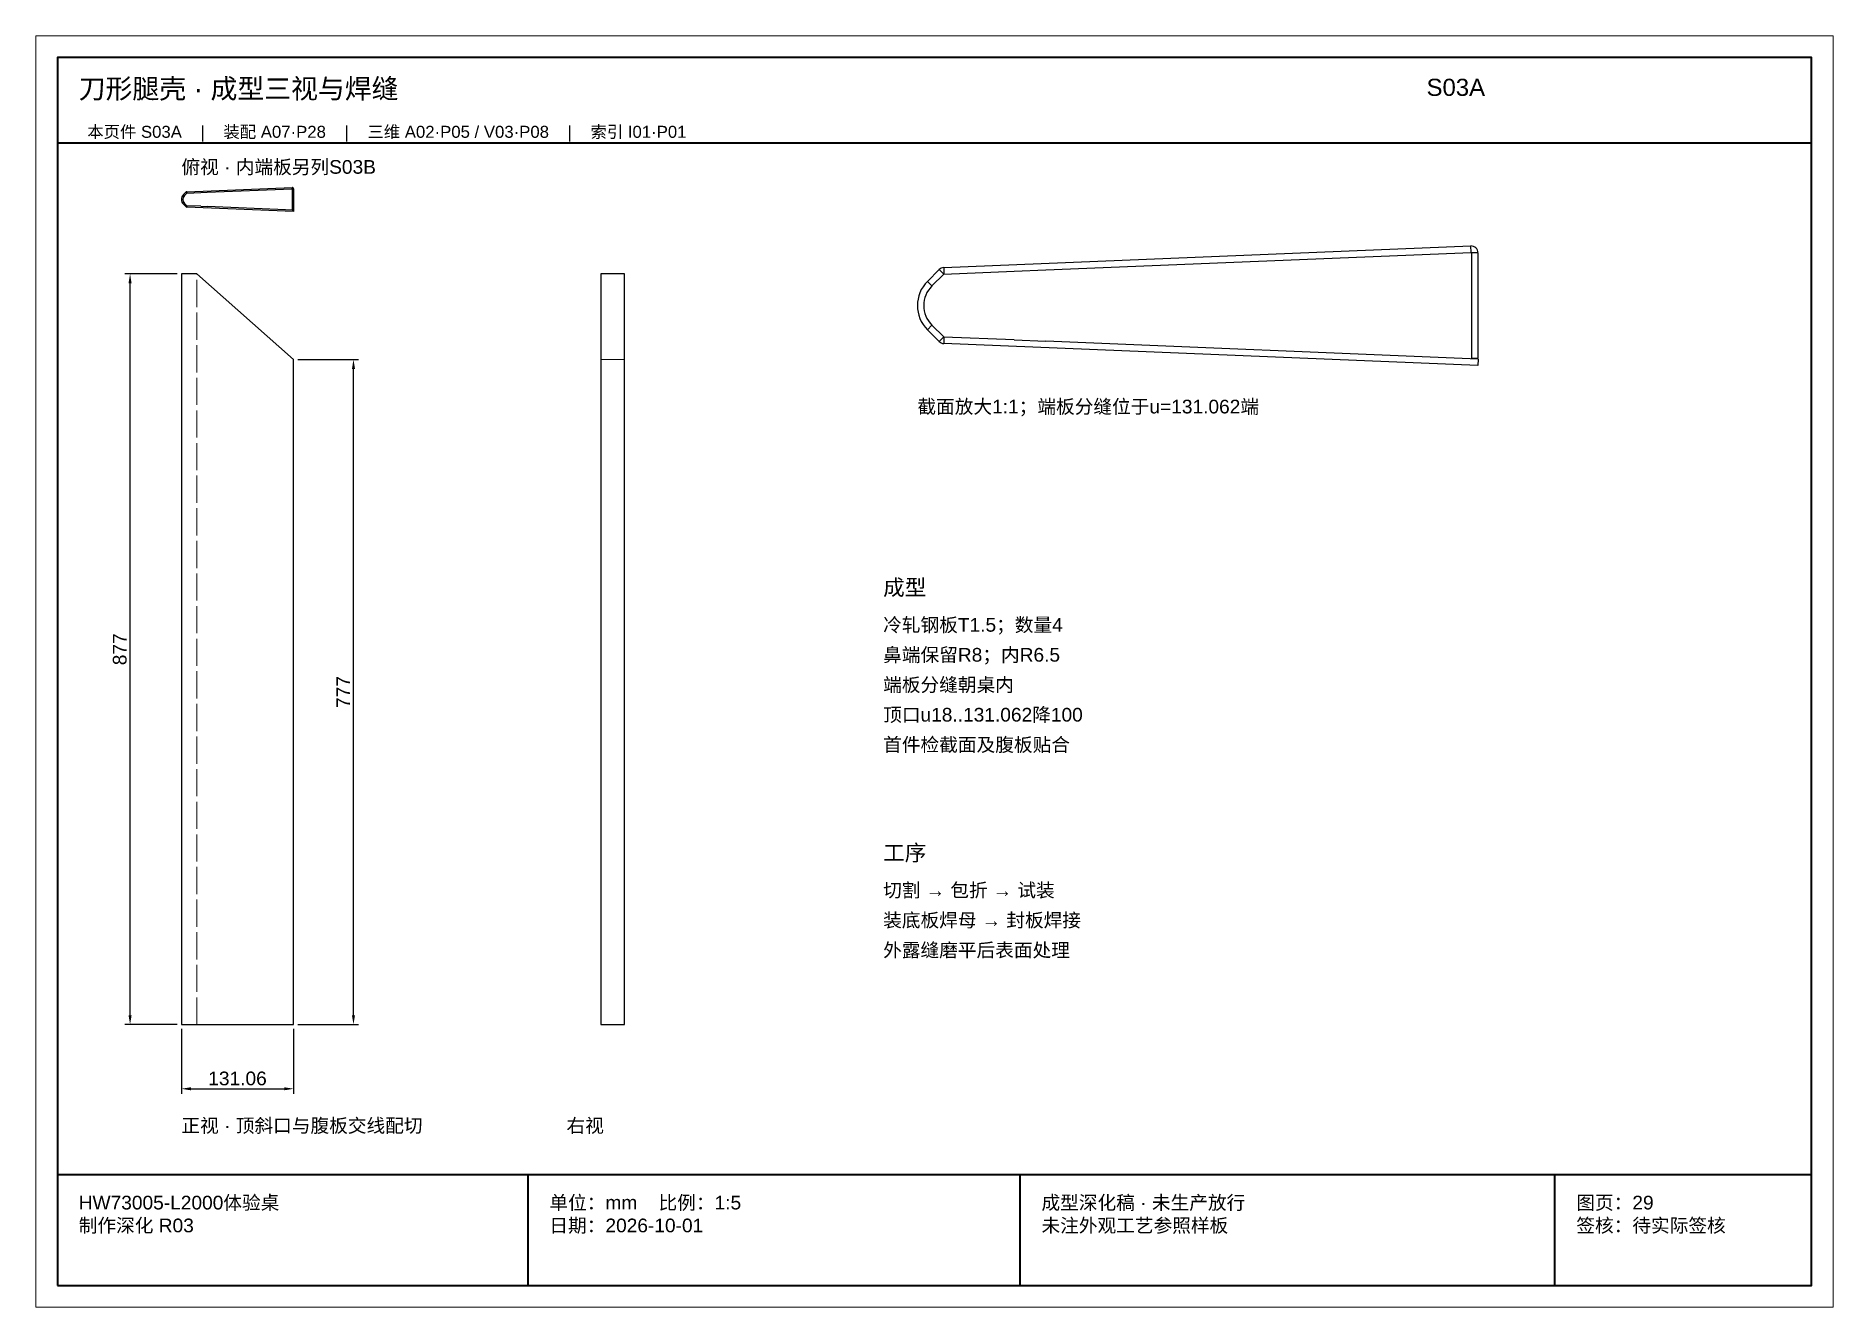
# Paper-space layout 'S03A' of a CAD drawing. Header units: millimetres. Extents: x 0 to 420, y 0 to 297.
# The model-space entities are those that its viewports show. They can reach past a viewport. Long polylines and large blocks are cut down to what shows.
import ezdxf

# ---------------------------------------------------------------- set-up
doc = ezdxf.new("R2010")
doc.units = ezdxf.units.MM
doc.linetypes.add('DASHED', pattern=[1.524, 1.27, -0.254])
for name, color, linetype, lineweight in [('DIM', 7, 'Continuous', 13), ('FRAME', 7, 'Continuous', 35), ('HIDDEN', 8, 'DASHED', 13), ('NOTE', 7, 'Continuous', 18), ('OUTLINE', 7, 'Continuous', 25)]:
    doc.layers.add(name, color=color, linetype=linetype, lineweight=lineweight)
doc.styles.add('CN', font='Arial Unicode.ttf')
doc.dimstyles.new('D5_A3', dxfattribs={"dimtxt": 16, "dimasz": 11, "dimexe": 6, "dimexo": 5, "dimgap": 4, "dimtad": 1, "dimdsep": 46, "dimtxsty": 'CN', "dimcen": 2.5, "dimclrd": 7, "dimclre": 7, "dimclrt": 7, "dimazin": 3, "dimtfac": 1, "dimtmove": 0, "dimatfit": 3})

msp = doc.modelspace()

# ---------------------------------------------------------------- linework, layer by layer
at = {"layer": 'FRAME'}
for p, q in [((156025, 1360), (158075, 1360)), ((156025, 155), (158075, 155)), ((156575, 25), (156575, 155)), ((157150, 25), (157150, 155)), ((157775, 25), (157775, 155))]:
    msp.add_line(p, q, dxfattribs=at)
msp.add_lwpolyline([(156025, 25), (158075, 25), (158075, 1460), (156025, 1460)], close=True, dxfattribs=at)
at = {"layer": 'HIDDEN'}
for p, q in [((156188, 330), (156188, 1207)), ((156660, 1107), (156687.933, 1107))]:
    msp.add_line(p, q, dxfattribs=at)
at = {"layer": 'OUTLINE'}
for p, q in [((156172.343, 1299.657), (156175.084, 1302.397)), ((156176.144, 1301.337), (156175.084, 1302.397)), ((156176.149, 1302.865), (156299.334, 1307.931)), ((156176.149, 1302.865), (156176.211, 1301.366)), ((156176.211, 1301.366), (156192.645, 1302.042)), ((156192.645, 1302.042), (156200.053, 1302.346)), ((156200.053, 1302.346), (156299.396, 1306.433)), ((156299.396, 1306.433), (156299.334, 1307.931)), ((156299.5, 1306.333), (156299.5, 1281.6)), ((156301, 1306.333), (156299.5, 1306.333)), ((156301, 1306.333), (156301, 1281.6)), ((156172.343, 1299.657), (156173.404, 1298.596)), ((156173.404, 1289.404), (156172.343, 1288.343)), ((156175.084, 1285.603), (156172.343, 1288.343)), ((156173.404, 1298.596), (156176.144, 1301.337)), ((156176.144, 1286.663), (156173.404, 1289.404)), ((156175.084, 1285.603), (156176.144, 1286.663)), ((156176.211, 1286.634), (156176.149, 1285.135)), ((156301, 1280), (156176.149, 1285.135)), ((156192.645, 1285.958), (156176.211, 1286.634)), ((156192.645, 1285.958), (156200.053, 1285.654)), ((156301.062, 1281.499), (156200.053, 1285.654)), ((156301, 1281.6), (156299.5, 1281.6)), ((156301.062, 1281.499), (156301, 1280)), ((157060.746, 1214.323), (157676.671, 1239.657)), ((157676.979, 1232.164), (157676.671, 1239.657)), ((157180.266, 1211.732), (157676.979, 1232.164)), ((157677.5, 1231.664), (157677.5, 1108)), ((157685, 1231.664), (157677.5, 1231.664)), ((157685, 1231.664), (157685, 1108)), ((157041.716, 1198.284), (157055.418, 1211.986)), ((157041.716, 1198.284), (157047.019, 1192.981)), ((157047.019, 1192.981), (157060.721, 1206.683)), ((157060.721, 1206.683), (157055.418, 1211.986)), ((157060.746, 1214.323), (157061.054, 1206.829)), ((157061.054, 1206.829), (157143.226, 1210.209)), ((157143.226, 1210.209), (157180.266, 1211.732)), ((157047.019, 1147.019), (157041.716, 1141.716)), ((157055.418, 1128.014), (157041.716, 1141.716)), ((157060.721, 1133.317), (157047.019, 1147.019)), ((157055.418, 1128.014), (157060.721, 1133.317)), ((157061.054, 1133.171), (157060.746, 1125.677)), ((157685, 1100), (157060.746, 1125.677)), ((157143.226, 1129.791), (157061.054, 1133.171)), ((157143.226, 1129.791), (157180.266, 1128.268)), ((157685.308, 1107.494), (157180.266, 1128.268)), ((157685, 1108), (157677.5, 1108)), ((157685.308, 1107.494), (157685, 1100))]:
    msp.add_line(p, q, dxfattribs=at)
for points in [[(156170, 330), (156301.062, 330), (156301.062, 1107), (156188, 1207), (156170, 1207)], [(156660, 330), (156687.933, 330), (156687.933, 1207), (156660, 1207)]]:
    msp.add_lwpolyline(points, close=True, dxfattribs=at)
for centre, radius, start, end in [((156176.215, 1301.266), 1.6, 92.355423, 135), ((156299.4, 1306.333), 1.6, 0, 92.355423), ((156299.4, 1306.333), 0.1, 0, 92.355423), ((156178, 1294), 8, 135, 225), ((156178, 1294), 6.5, 135, 225), ((156176.215, 1286.734), 1.6, 225, 267.644577), ((156176.215, 1301.266), 0.1, 92.355423, 135), ((156176.215, 1286.734), 0.1, 225, 267.644577), ((157677, 1231.664), 8, 0, 92.355423), ((157677, 1231.664), 0.5, 0, 92.355423), ((157070, 1170), 40, 135, 225), ((157061.074, 1206.329), 8, 92.355423, 135), ((157061.074, 1206.329), 0.5, 92.355423, 135), ((157070, 1170), 32.5, 135, 225), ((157061.074, 1133.671), 8, 225, 267.644577), ((157061.074, 1133.671), 0.5, 225, 267.644577)]:
    msp.add_arc(centre, radius, start, end, dxfattribs=at)

# ---------------------------------------------------------------- texts
at = {"layer": 'NOTE', "attachment_point": 1, "style": 'CN'}
for s, insert, char_height, width in [('刀形腿壳 · 成型三视与焊缝', (156050, 1435), 23, 1550), ('S03A', (157625, 1435), 20, 450), ('本页件 S03A    |    装配 A07·P28    |    三维 A02·P05 / V03·P08    |    索引 I01·P01', (156060, 1380), 14, 1980), ('俯视 · 内端板另列S03B', (156170, 1340), 16, 800), ('截面放大1:1；端板分缝位于u=131.062端', (157030, 1060), 16, 940), ('成型', (156990, 850), 18.5, 950), ('冷轧钢板T1.5；数量4', (156990, 805), 16, 950), ('鼻端保留R8；内R6.5', (156990, 770), 16, 950), ('端板分缝朝桌内', (156990, 735), 16, 950), ('顶口u18..131.062降100', (156990, 700), 16, 950), ('首件检截面及腹板贴合', (156990, 665), 16, 950), ('工序', (156990, 540), 18.5, 950), ('切割 → 包折 → 试装', (156990, 495), 16, 950), ('装底板焊母 → 封板焊接', (156990, 460), 16, 950), ('外露缝磨平后表面处理', (156990, 425), 16, 950), ('正视 · 顶斜口与腹板交线配切', (156170, 220), 16, 1500), ('右视', (156620, 220), 16, 600), ('HW73005-L2000体验桌\\P制作深化 R03', (156050, 130), 16, 500), ('单位：mm    比例：1:5\\P日期：2026-10-01', (156600, 130), 16, 525), ('成型深化稿 · 未生产放行\\P未注外观工艺参照样板', (157175, 130), 16, 575), ('图页：29\\P签核：待实际签核', (157800, 130), 16, 275)]:
    msp.add_mtext(s, dxfattribs=dict(at, insert=insert, char_height=char_height, width=width))

# ---------------------------------------------------------------- dimensions: what is measured, and where the dimension line sits
at = {"layer": 'DIM'}
for base, p1, p2 in [((156110, 330), (156170, 330), (156170, 1207)), ((156371.062, 330), (156301.062, 330), (156301.062, 1107))]:
    msp.add_linear_dim(base=base, p1=p1, p2=p2, angle=90, dimstyle='D5_A3', dxfattribs=at).render()
msp.add_linear_dim(base=(156170, 255), p1=(156170, 330), p2=(156301.062, 330), dimstyle='D5_A3', dxfattribs=at).render()

psp = doc.layouts.new('S03A')

# ---------------------------------------------------------------- viewports
at = {"layer": 'Defpoints'}
psp.add_viewport(center=(210, 148.5), size=(420, 297), view_center_point=(157050, 742.5), view_height=1485, dxfattribs=at)

doc.saveas('drawing.dxf')
